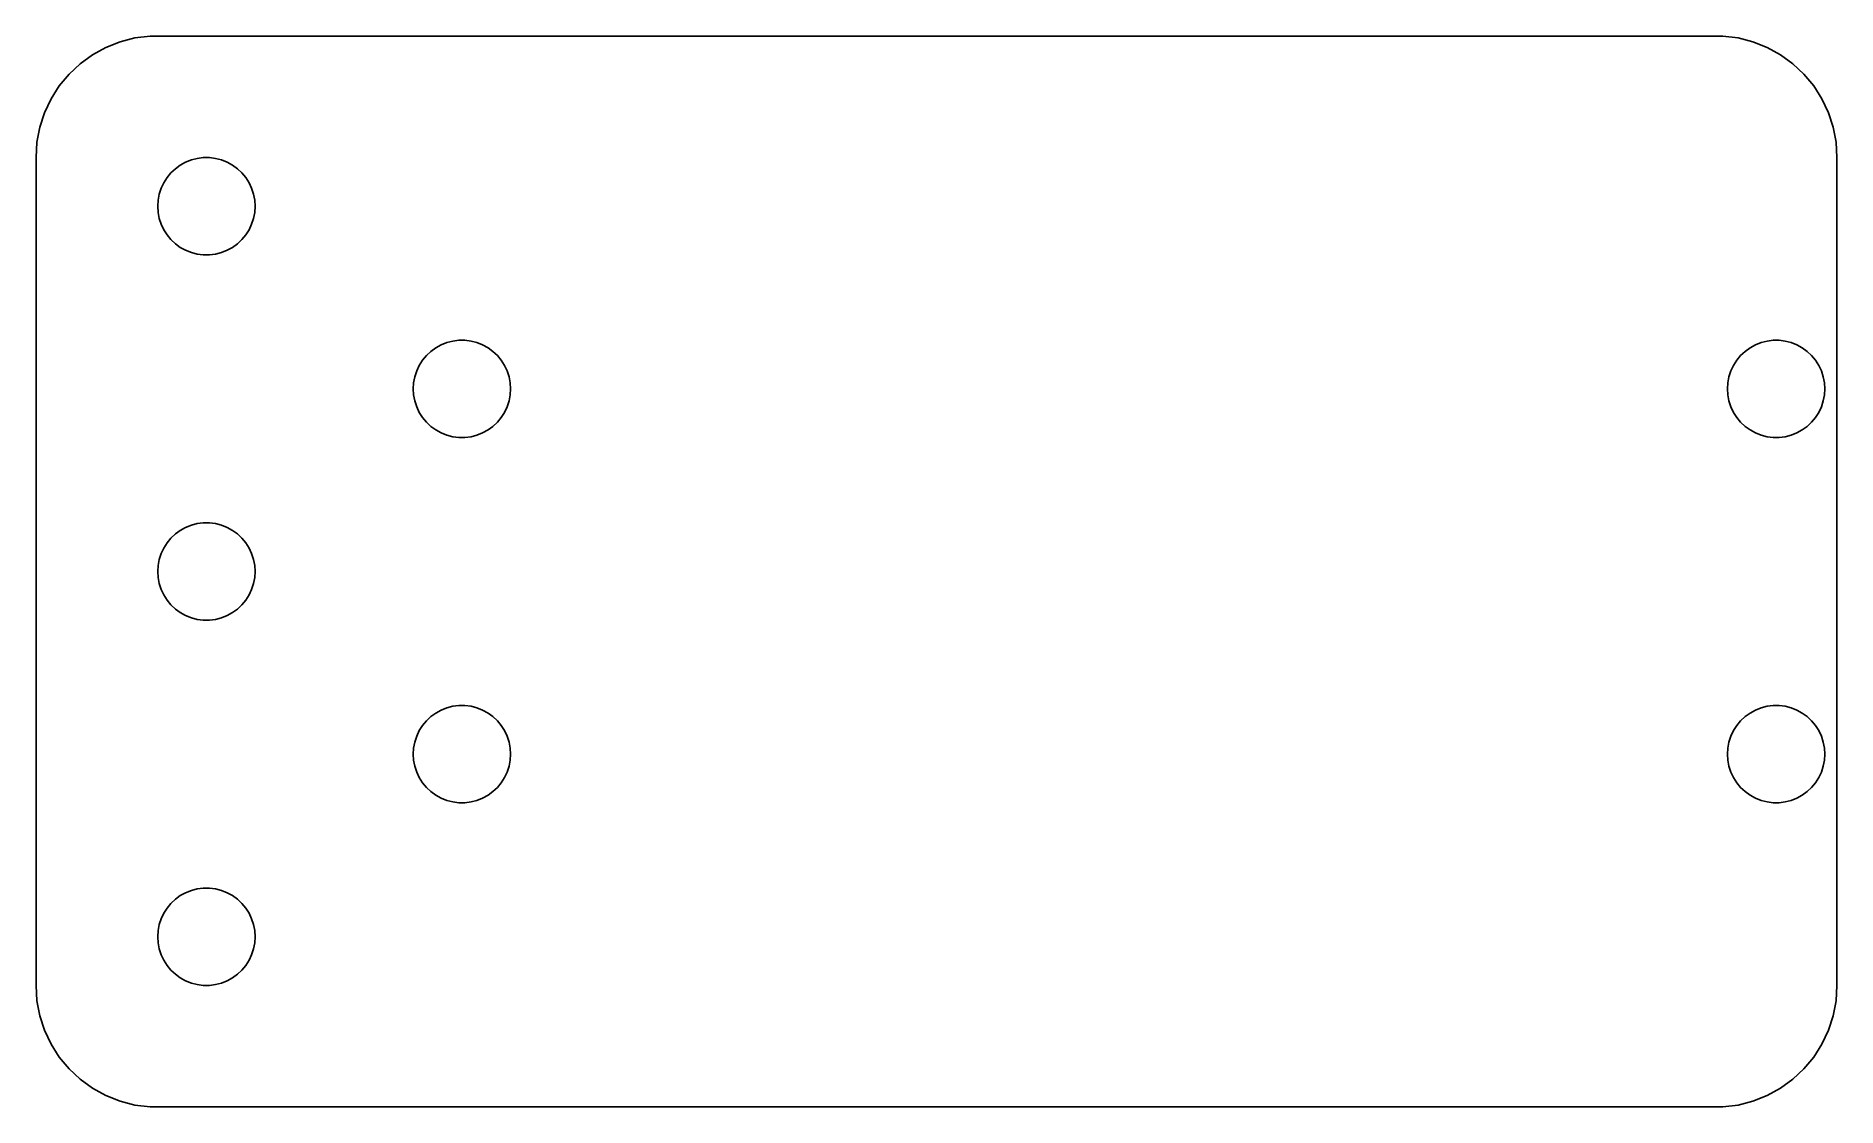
# Model space of a CAD drawing. Header units: metres. Extents: x -37 to 37, y -22 to 22.
import ezdxf

# ---------------------------------------------------------------- set-up
doc = ezdxf.new("R2010")
doc.units = ezdxf.units.M

msp = doc.modelspace()

# ---------------------------------------------------------------- linework, layer by layer
for p, q in [((-34.1289, 21.5241), (-34.6791, 21.2216)), ((-33.5451, 21.7553), (-34.1289, 21.5241)), ((-32.9369, 21.9114), (-33.5451, 21.7553)), ((-32.3139, 21.9901), (-32.9369, 21.9114)), ((32.3139, 21.9901), (-32.3139, 21.9901)), ((32.9369, 21.9114), (32.3139, 21.9901)), ((33.5451, 21.7553), (32.9369, 21.9114)), ((34.1289, 21.5241), (33.5451, 21.7553)), ((34.6791, 21.2216), (34.1289, 21.5241)), ((-35.1871, 20.8526), (-35.6448, 20.4227)), ((-34.6791, 21.2216), (-35.1871, 20.8526)), ((35.1871, 20.8526), (34.6791, 21.2216)), ((35.6448, 20.4227), (35.1871, 20.8526)), ((-35.6448, 20.4227), (-36.0451, 19.9389)), ((36.0451, 19.9389), (35.6448, 20.4227)), ((-36.3815, 19.4088), (-36.6489, 18.8406)), ((-36.0451, 19.9389), (-36.3815, 19.4088)), ((36.3815, 19.4088), (36.0451, 19.9389)), ((36.6489, 18.8406), (36.3815, 19.4088)), ((-36.6489, 18.8406), (-36.8429, 18.2434)), ((36.8429, 18.2434), (36.6489, 18.8406)), ((-36.8429, 18.2434), (-36.9606, 17.6267)), ((36.9606, 17.6267), (36.8429, 18.2434)), ((-36.9606, 17.6267), (-37, 17)), ((37, 17), (36.9606, 17.6267)), ((-37, 17), (-37, -17)), ((-31.618, 16.1756), (-31.4579, 16.3691)), ((-31.4579, 16.3691), (-31.2748, 16.541)), ((-31.2748, 16.541), (-31.0716, 16.6886)), ((-31.0716, 16.6886), (-30.8515, 16.8096)), ((-30.8515, 16.8096), (-30.618, 16.9021)), ((-30.618, 16.9021), (-30.3748, 16.9646)), ((-30.3748, 16.9646), (-30.1256, 16.996)), ((-30.1256, 16.996), (-29.8744, 16.996)), ((-29.8744, 16.996), (-29.6252, 16.9646)), ((-29.6252, 16.9646), (-29.382, 16.9021)), ((-29.382, 16.9021), (-29.1484, 16.8096)), ((-29.1484, 16.8096), (-28.9283, 16.6886)), ((-28.9283, 16.6886), (-28.7251, 16.541)), ((-28.7251, 16.541), (-28.5421, 16.3691)), ((-28.5421, 16.3691), (-28.382, 16.1756)), ((37, -17), (37, 17)), ((-31.9372, 15.4974), (-31.8595, 15.7362)), ((-31.8595, 15.7362), (-31.7526, 15.9635)), ((-31.7526, 15.9635), (-31.618, 16.1756)), ((-28.382, 16.1756), (-28.2474, 15.9635)), ((-28.2474, 15.9635), (-28.1404, 15.7362)), ((-28.1404, 15.7362), (-28.0628, 15.4974)), ((-32, 15), (-31.9842, 15.2507)), ((-31.9842, 14.7493), (-32, 15)), ((-31.9842, 15.2507), (-31.9372, 15.4974)), ((-28.0628, 15.4974), (-28.0158, 15.2507)), ((-28.0158, 15.2507), (-28, 15)), ((-28, 15), (-28.0158, 14.7493)), ((-31.9372, 14.5026), (-31.9842, 14.7493)), ((-31.8595, 14.2637), (-31.9372, 14.5026)), ((-31.7526, 14.0365), (-31.8595, 14.2637)), ((-28.1404, 14.2637), (-28.2474, 14.0365)), ((-28.0628, 14.5026), (-28.1404, 14.2637)), ((-28.0158, 14.7493), (-28.0628, 14.5026)), ((-31.618, 13.8244), (-31.7526, 14.0365)), ((-31.4579, 13.6309), (-31.618, 13.8244)), ((-31.2748, 13.459), (-31.4579, 13.6309)), ((-31.0716, 13.3113), (-31.2748, 13.459)), ((-28.7251, 13.459), (-28.9283, 13.3113)), ((-28.5421, 13.6309), (-28.7251, 13.459)), ((-28.382, 13.8244), (-28.5421, 13.6309)), ((-28.2474, 14.0365), (-28.382, 13.8244)), ((-30.8515, 13.1903), (-31.0716, 13.3113)), ((-30.618, 13.0979), (-30.8515, 13.1903)), ((-30.3748, 13.0354), (-30.618, 13.0979)), ((-30.1256, 13.0039), (-30.3748, 13.0354)), ((-29.8744, 13.0039), (-30.1256, 13.0039)), ((-29.6252, 13.0354), (-29.8744, 13.0039)), ((-29.382, 13.0979), (-29.6252, 13.0354)), ((-29.1484, 13.1903), (-29.382, 13.0979)), ((-28.9283, 13.3113), (-29.1484, 13.1903)), ((-20.9579, 8.86908), (-20.7748, 9.04102)), ((-20.7748, 9.04102), (-20.5716, 9.18864)), ((-20.5716, 9.18864), (-20.3515, 9.30965)), ((-20.3515, 9.30965), (-20.118, 9.4021)), ((-20.118, 9.4021), (-19.8748, 9.46457)), ((-19.8748, 9.46457), (-19.6256, 9.49605)), ((-19.6256, 9.49605), (-19.3744, 9.49605)), ((-19.3744, 9.49605), (-19.1252, 9.46457)), ((-19.1252, 9.46457), (-18.882, 9.4021)), ((-18.882, 9.4021), (-18.6484, 9.30965)), ((-18.6484, 9.30965), (-18.4283, 9.18864)), ((-18.4283, 9.18864), (-18.2251, 9.04102)), ((-18.2251, 9.04102), (-18.0421, 8.86908)), ((33.0421, 8.86908), (33.2251, 9.04102)), ((33.2251, 9.04102), (33.4283, 9.18864)), ((33.4283, 9.18864), (33.6484, 9.30965)), ((33.6484, 9.30965), (33.882, 9.4021)), ((33.882, 9.4021), (34.1252, 9.46457)), ((34.1252, 9.46457), (34.3744, 9.49605)), ((34.3744, 9.49605), (34.6256, 9.49605)), ((34.6256, 9.49605), (34.8748, 9.46457)), ((34.8748, 9.46457), (35.118, 9.4021)), ((35.118, 9.4021), (35.3515, 9.30965)), ((35.3515, 9.30965), (35.5717, 9.18864)), ((35.5717, 9.18864), (35.7748, 9.04102)), ((35.7748, 9.04102), (35.9579, 8.86908)), ((-21.4372, 7.99738), (-21.3595, 8.23624)), ((-21.3595, 8.23624), (-21.2526, 8.4635)), ((-21.2526, 8.4635), (-21.118, 8.67557)), ((-21.118, 8.67557), (-20.9579, 8.86908)), ((-18.0421, 8.86908), (-17.882, 8.67557)), ((-17.882, 8.67557), (-17.7474, 8.4635)), ((-17.7474, 8.4635), (-17.6404, 8.23624)), ((-17.6404, 8.23624), (-17.5628, 7.99738)), ((32.5628, 7.99738), (32.6404, 8.23624)), ((32.6404, 8.23624), (32.7474, 8.4635)), ((32.7474, 8.4635), (32.882, 8.67557)), ((32.882, 8.67557), (33.0421, 8.86908)), ((35.9579, 8.86908), (36.118, 8.67557)), ((36.118, 8.67557), (36.2526, 8.4635)), ((36.2526, 8.4635), (36.3595, 8.23624)), ((36.3595, 8.23624), (36.4372, 7.99738)), ((-21.5, 7.5), (-21.4842, 7.75066)), ((-21.4842, 7.24933), (-21.5, 7.5)), ((-21.4842, 7.75066), (-21.4372, 7.99738)), ((-17.5628, 7.99738), (-17.5158, 7.75066)), ((-17.5158, 7.75066), (-17.5, 7.5)), ((-17.5, 7.5), (-17.5158, 7.24933)), ((32.5, 7.5), (32.5158, 7.75066)), ((32.5158, 7.24933), (32.5, 7.5)), ((32.5158, 7.75066), (32.5628, 7.99738)), ((36.4372, 7.99738), (36.4842, 7.75066)), ((36.4842, 7.75066), (36.5, 7.5)), ((36.5, 7.5), (36.4842, 7.24933)), ((-21.4372, 7.00261), (-21.4842, 7.24933)), ((-21.3595, 6.76375), (-21.4372, 7.00261)), ((-21.2526, 6.53648), (-21.3595, 6.76375)), ((-17.6404, 6.76375), (-17.7474, 6.53648)), ((-17.5628, 7.00261), (-17.6404, 6.76375)), ((-17.5158, 7.24933), (-17.5628, 7.00261)), ((32.5628, 7.00261), (32.5158, 7.24933)), ((32.6404, 6.76375), (32.5628, 7.00261)), ((32.7474, 6.53648), (32.6404, 6.76375)), ((36.3595, 6.76375), (36.2526, 6.53648)), ((36.4372, 7.00261), (36.3595, 6.76375)), ((36.4842, 7.24933), (36.4372, 7.00261)), ((-21.118, 6.32442), (-21.2526, 6.53648)), ((-20.9579, 6.13091), (-21.118, 6.32442)), ((-20.7748, 5.95897), (-20.9579, 6.13091)), ((-20.5716, 5.81134), (-20.7748, 5.95897)), ((-18.2251, 5.95897), (-18.4283, 5.81134)), ((-18.0421, 6.13091), (-18.2251, 5.95897)), ((-17.882, 6.32442), (-18.0421, 6.13091)), ((-17.7474, 6.53648), (-17.882, 6.32442)), ((32.882, 6.32442), (32.7474, 6.53648)), ((33.0421, 6.13091), (32.882, 6.32442)), ((33.2251, 5.95897), (33.0421, 6.13091)), ((33.4283, 5.81134), (33.2251, 5.95897)), ((35.7748, 5.95897), (35.5717, 5.81134)), ((35.9579, 6.13091), (35.7748, 5.95897)), ((36.118, 6.32442), (35.9579, 6.13091)), ((36.2526, 6.53648), (36.118, 6.32442)), ((-20.3515, 5.69034), (-20.5716, 5.81134)), ((-20.118, 5.59789), (-20.3515, 5.69034)), ((-19.8748, 5.53542), (-20.118, 5.59789)), ((-19.6256, 5.50394), (-19.8748, 5.53542)), ((-19.3744, 5.50394), (-19.6256, 5.50394)), ((-19.1252, 5.53542), (-19.3744, 5.50394)), ((-18.882, 5.59789), (-19.1252, 5.53542)), ((-18.6484, 5.69034), (-18.882, 5.59789)), ((-18.4283, 5.81134), (-18.6484, 5.69034)), ((33.6484, 5.69034), (33.4283, 5.81134)), ((33.882, 5.59789), (33.6484, 5.69034)), ((34.1252, 5.53542), (33.882, 5.59789)), ((34.3744, 5.50394), (34.1252, 5.53542)), ((34.6256, 5.50394), (34.3744, 5.50394)), ((34.8748, 5.53542), (34.6256, 5.50394)), ((35.118, 5.59789), (34.8748, 5.53542)), ((35.3515, 5.69034), (35.118, 5.59789)), ((35.5717, 5.81134), (35.3515, 5.69034)), ((-31.4579, 1.36908), (-31.2748, 1.54102)), ((-31.2748, 1.54102), (-31.0716, 1.68864)), ((-31.0716, 1.68864), (-30.8515, 1.80965)), ((-30.8515, 1.80965), (-30.618, 1.9021)), ((-30.618, 1.9021), (-30.3748, 1.96457)), ((-30.3748, 1.96457), (-30.1256, 1.99605)), ((-30.1256, 1.99605), (-29.8744, 1.99605)), ((-29.8744, 1.99605), (-29.6252, 1.96457)), ((-29.6252, 1.96457), (-29.382, 1.9021)), ((-29.382, 1.9021), (-29.1484, 1.80965)), ((-29.1484, 1.80965), (-28.9283, 1.68864)), ((-28.9283, 1.68864), (-28.7251, 1.54102)), ((-28.7251, 1.54102), (-28.5421, 1.36908)), ((-31.8595, 0.73624), (-31.7526, 0.9635)), ((-31.7526, 0.9635), (-31.618, 1.17557)), ((-31.618, 1.17557), (-31.4579, 1.36908)), ((-28.5421, 1.36908), (-28.382, 1.17557)), ((-28.382, 1.17557), (-28.2474, 0.9635)), ((-28.2474, 0.9635), (-28.1404, 0.73624)), ((-32, 0), (-31.9842, 0.25066)), ((-31.9842, -0.25066), (-32, 0)), ((-31.9842, 0.25066), (-31.9372, 0.49738)), ((-31.9372, 0.49738), (-31.8595, 0.73624)), ((-28.1404, 0.73624), (-28.0628, 0.49738)), ((-28.0628, 0.49738), (-28.0158, 0.25066)), ((-28.0158, 0.25066), (-28, 0)), ((-28, 0), (-28.0158, -0.25066)), ((-31.9372, -0.49738), (-31.9842, -0.25066)), ((-31.8595, -0.73624), (-31.9372, -0.49738)), ((-31.7526, -0.9635), (-31.8595, -0.73624)), ((-28.1404, -0.73624), (-28.2474, -0.9635)), ((-28.0628, -0.49738), (-28.1404, -0.73624)), ((-28.0158, -0.25066), (-28.0628, -0.49738)), ((-31.618, -1.17557), (-31.7526, -0.9635)), ((-31.4579, -1.36908), (-31.618, -1.17557)), ((-31.2748, -1.54102), (-31.4579, -1.36908)), ((-28.5421, -1.36908), (-28.7251, -1.54102)), ((-28.382, -1.17557), (-28.5421, -1.36908)), ((-28.2474, -0.9635), (-28.382, -1.17557)), ((-31.0716, -1.68864), (-31.2748, -1.54102)), ((-30.8515, -1.80965), (-31.0716, -1.68864)), ((-30.618, -1.9021), (-30.8515, -1.80965)), ((-30.3748, -1.96457), (-30.618, -1.9021)), ((-30.1256, -1.99605), (-30.3748, -1.96457)), ((-29.8744, -1.99605), (-30.1256, -1.99605)), ((-29.6252, -1.96457), (-29.8744, -1.99605)), ((-29.382, -1.9021), (-29.6252, -1.96457)), ((-29.1484, -1.80965), (-29.382, -1.9021)), ((-28.9283, -1.68864), (-29.1484, -1.80965)), ((-28.7251, -1.54102), (-28.9283, -1.68864)), ((-20.7748, -5.95897), (-20.5716, -5.81134)), ((-20.5716, -5.81134), (-20.3515, -5.69034)), ((-20.3515, -5.69034), (-20.118, -5.59789)), ((-20.118, -5.59789), (-19.8748, -5.53542)), ((-19.8748, -5.53542), (-19.6256, -5.50394)), ((-19.6256, -5.50394), (-19.3744, -5.50394)), ((-19.3744, -5.50394), (-19.1252, -5.53542)), ((-19.1252, -5.53542), (-18.882, -5.59789)), ((-18.882, -5.59789), (-18.6484, -5.69034)), ((-18.6484, -5.69034), (-18.4283, -5.81134)), ((-18.4283, -5.81134), (-18.2251, -5.95897)), ((33.2251, -5.95897), (33.4283, -5.81134)), ((33.4283, -5.81134), (33.6484, -5.69034)), ((33.6484, -5.69034), (33.882, -5.59789)), ((33.882, -5.59789), (34.1252, -5.53542)), ((34.1252, -5.53542), (34.3744, -5.50394)), ((34.3744, -5.50394), (34.6256, -5.50394)), ((34.6256, -5.50394), (34.8748, -5.53542)), ((34.8748, -5.53542), (35.118, -5.59789)), ((35.118, -5.59789), (35.3515, -5.69034)), ((35.3515, -5.69034), (35.5717, -5.81134)), ((35.5717, -5.81134), (35.7748, -5.95897)), ((-21.3595, -6.76375), (-21.2526, -6.53648)), ((-21.2526, -6.53648), (-21.118, -6.32442)), ((-21.118, -6.32442), (-20.9579, -6.13091)), ((-20.9579, -6.13091), (-20.7748, -5.95897)), ((-18.2251, -5.95897), (-18.0421, -6.13091)), ((-18.0421, -6.13091), (-17.882, -6.32442)), ((-17.882, -6.32442), (-17.7474, -6.53648)), ((-17.7474, -6.53648), (-17.6404, -6.76375)), ((32.6404, -6.76375), (32.7474, -6.53648)), ((32.7474, -6.53648), (32.882, -6.32442)), ((32.882, -6.32442), (33.0421, -6.13091)), ((33.0421, -6.13091), (33.2251, -5.95897)), ((35.7748, -5.95897), (35.9579, -6.13091)), ((35.9579, -6.13091), (36.118, -6.32442)), ((36.118, -6.32442), (36.2526, -6.53648)), ((36.2526, -6.53648), (36.3595, -6.76375)), ((-21.5, -7.5), (-21.4842, -7.24933)), ((-21.4842, -7.24933), (-21.4372, -7.00261)), ((-21.4372, -7.00261), (-21.3595, -6.76375)), ((-17.6404, -6.76375), (-17.5628, -7.00261)), ((-17.5628, -7.00261), (-17.5158, -7.24933)), ((-17.5158, -7.24933), (-17.5, -7.5)), ((32.5, -7.5), (32.5158, -7.24933)), ((32.5158, -7.24933), (32.5628, -7.00261)), ((32.5628, -7.00261), (32.6404, -6.76375)), ((36.3595, -6.76375), (36.4372, -7.00261)), ((36.4372, -7.00261), (36.4842, -7.24933)), ((36.4842, -7.24933), (36.5, -7.5)), ((-21.4842, -7.75066), (-21.5, -7.5)), ((-21.4372, -7.99738), (-21.4842, -7.75066)), ((-21.3595, -8.23624), (-21.4372, -7.99738)), ((-17.5628, -7.99738), (-17.6404, -8.23624)), ((-17.5158, -7.75066), (-17.5628, -7.99738)), ((-17.5, -7.5), (-17.5158, -7.75066)), ((32.5158, -7.75066), (32.5, -7.5)), ((32.5628, -7.99738), (32.5158, -7.75066)), ((32.6404, -8.23624), (32.5628, -7.99738)), ((36.4372, -7.99738), (36.3595, -8.23624)), ((36.4842, -7.75066), (36.4372, -7.99738)), ((36.5, -7.5), (36.4842, -7.75066)), ((-21.2526, -8.4635), (-21.3595, -8.23624)), ((-21.118, -8.67557), (-21.2526, -8.4635)), ((-20.9579, -8.86908), (-21.118, -8.67557)), ((-20.7748, -9.04102), (-20.9579, -8.86908)), ((-18.0421, -8.86908), (-18.2251, -9.04102)), ((-17.882, -8.67557), (-18.0421, -8.86908)), ((-17.7474, -8.4635), (-17.882, -8.67557)), ((-17.6404, -8.23624), (-17.7474, -8.4635)), ((32.7474, -8.4635), (32.6404, -8.23624)), ((32.882, -8.67557), (32.7474, -8.4635)), ((33.0421, -8.86908), (32.882, -8.67557)), ((33.2251, -9.04102), (33.0421, -8.86908)), ((35.9579, -8.86908), (35.7748, -9.04102)), ((36.118, -8.67557), (35.9579, -8.86908)), ((36.2526, -8.4635), (36.118, -8.67557)), ((36.3595, -8.23624), (36.2526, -8.4635)), ((-20.5716, -9.18864), (-20.7748, -9.04102)), ((-20.3515, -9.30965), (-20.5716, -9.18864)), ((-20.118, -9.4021), (-20.3515, -9.30965)), ((-19.8748, -9.46457), (-20.118, -9.4021)), ((-19.6256, -9.49605), (-19.8748, -9.46457)), ((-19.3744, -9.49605), (-19.6256, -9.49605)), ((-19.1252, -9.46457), (-19.3744, -9.49605)), ((-18.882, -9.4021), (-19.1252, -9.46457)), ((-18.6484, -9.30965), (-18.882, -9.4021)), ((-18.4283, -9.18864), (-18.6484, -9.30965)), ((-18.2251, -9.04102), (-18.4283, -9.18864)), ((33.4283, -9.18864), (33.2251, -9.04102)), ((33.6484, -9.30965), (33.4283, -9.18864)), ((33.882, -9.4021), (33.6484, -9.30965)), ((34.1252, -9.46457), (33.882, -9.4021)), ((34.3744, -9.49605), (34.1252, -9.46457)), ((34.6256, -9.49605), (34.3744, -9.49605)), ((34.8748, -9.46457), (34.6256, -9.49605)), ((35.118, -9.4021), (34.8748, -9.46457)), ((35.3515, -9.30965), (35.118, -9.4021)), ((35.5717, -9.18864), (35.3515, -9.30965)), ((35.7748, -9.04102), (35.5717, -9.18864)), ((-31.2748, -13.459), (-31.0716, -13.3113)), ((-31.0716, -13.3113), (-30.8515, -13.1903)), ((-30.8515, -13.1903), (-30.618, -13.0979)), ((-30.618, -13.0979), (-30.3748, -13.0354)), ((-30.3748, -13.0354), (-30.1256, -13.0039)), ((-30.1256, -13.0039), (-29.8744, -13.0039)), ((-29.8744, -13.0039), (-29.6252, -13.0354)), ((-29.6252, -13.0354), (-29.382, -13.0979)), ((-29.382, -13.0979), (-29.1484, -13.1903)), ((-29.1484, -13.1903), (-28.9283, -13.3113)), ((-28.9283, -13.3113), (-28.7251, -13.459)), ((-31.8595, -14.2637), (-31.7526, -14.0365)), ((-31.7526, -14.0365), (-31.618, -13.8244)), ((-31.618, -13.8244), (-31.4579, -13.6309)), ((-31.4579, -13.6309), (-31.2748, -13.459)), ((-28.7251, -13.459), (-28.5421, -13.6309)), ((-28.5421, -13.6309), (-28.382, -13.8244)), ((-28.382, -13.8244), (-28.2474, -14.0365)), ((-28.2474, -14.0365), (-28.1404, -14.2637)), ((-32, -15), (-31.9842, -14.7493)), ((-31.9842, -14.7493), (-31.9372, -14.5026)), ((-31.9372, -14.5026), (-31.8595, -14.2637)), ((-28.1404, -14.2637), (-28.0628, -14.5026)), ((-28.0628, -14.5026), (-28.0158, -14.7493)), ((-28.0158, -14.7493), (-28, -15)), ((-31.9842, -15.2507), (-32, -15)), ((-31.9372, -15.4974), (-31.9842, -15.2507)), ((-31.8595, -15.7362), (-31.9372, -15.4974)), ((-28.0628, -15.4974), (-28.1404, -15.7362)), ((-28.0158, -15.2507), (-28.0628, -15.4974)), ((-28, -15), (-28.0158, -15.2507)), ((-31.7526, -15.9635), (-31.8595, -15.7362)), ((-31.618, -16.1756), (-31.7526, -15.9635)), ((-31.4579, -16.3691), (-31.618, -16.1756)), ((-28.382, -16.1756), (-28.5421, -16.3691)), ((-28.2474, -15.9635), (-28.382, -16.1756)), ((-28.1404, -15.7362), (-28.2474, -15.9635)), ((-37, -17), (-36.9606, -17.6267)), ((-31.2748, -16.541), (-31.4579, -16.3691)), ((-31.0716, -16.6886), (-31.2748, -16.541)), ((-30.8515, -16.8096), (-31.0716, -16.6886)), ((-30.618, -16.9021), (-30.8515, -16.8096)), ((-30.3748, -16.9646), (-30.618, -16.9021)), ((-30.1256, -16.996), (-30.3748, -16.9646)), ((-29.8744, -16.996), (-30.1256, -16.996)), ((-29.6252, -16.9646), (-29.8744, -16.996)), ((-29.382, -16.9021), (-29.6252, -16.9646)), ((-29.1484, -16.8096), (-29.382, -16.9021)), ((-28.9283, -16.6886), (-29.1484, -16.8096)), ((-28.7251, -16.541), (-28.9283, -16.6886)), ((-28.5421, -16.3691), (-28.7251, -16.541)), ((36.9606, -17.6267), (37, -17)), ((-36.9606, -17.6267), (-36.8429, -18.2434)), ((36.8429, -18.2434), (36.9606, -17.6267)), ((-36.8429, -18.2434), (-36.6489, -18.8406)), ((36.6489, -18.8406), (36.8429, -18.2434)), ((-36.6489, -18.8406), (-36.3815, -19.4088)), ((36.3815, -19.4088), (36.6489, -18.8406)), ((-36.3815, -19.4088), (-36.0451, -19.9389)), ((-36.0451, -19.9389), (-35.6448, -20.4227)), ((35.6448, -20.4227), (36.0451, -19.9389)), ((36.0451, -19.9389), (36.3815, -19.4088)), ((-35.6448, -20.4227), (-35.1871, -20.8526)), ((35.1871, -20.8526), (35.6448, -20.4227)), ((-35.1871, -20.8526), (-34.6791, -21.2216)), ((-34.6791, -21.2216), (-34.1289, -21.5241)), ((34.1289, -21.5241), (34.6791, -21.2216)), ((34.6791, -21.2216), (35.1871, -20.8526)), ((-34.1289, -21.5241), (-33.5451, -21.7553)), ((-33.5451, -21.7553), (-32.9369, -21.9114)), ((-32.9369, -21.9114), (-32.3139, -21.9901)), ((-32.3139, -21.9901), (32.3139, -21.9901)), ((32.3139, -21.9901), (32.9369, -21.9114)), ((32.9369, -21.9114), (33.5451, -21.7553)), ((33.5451, -21.7553), (34.1289, -21.5241))]:
    msp.add_line(p, q)

doc.saveas('drawing.dxf')
